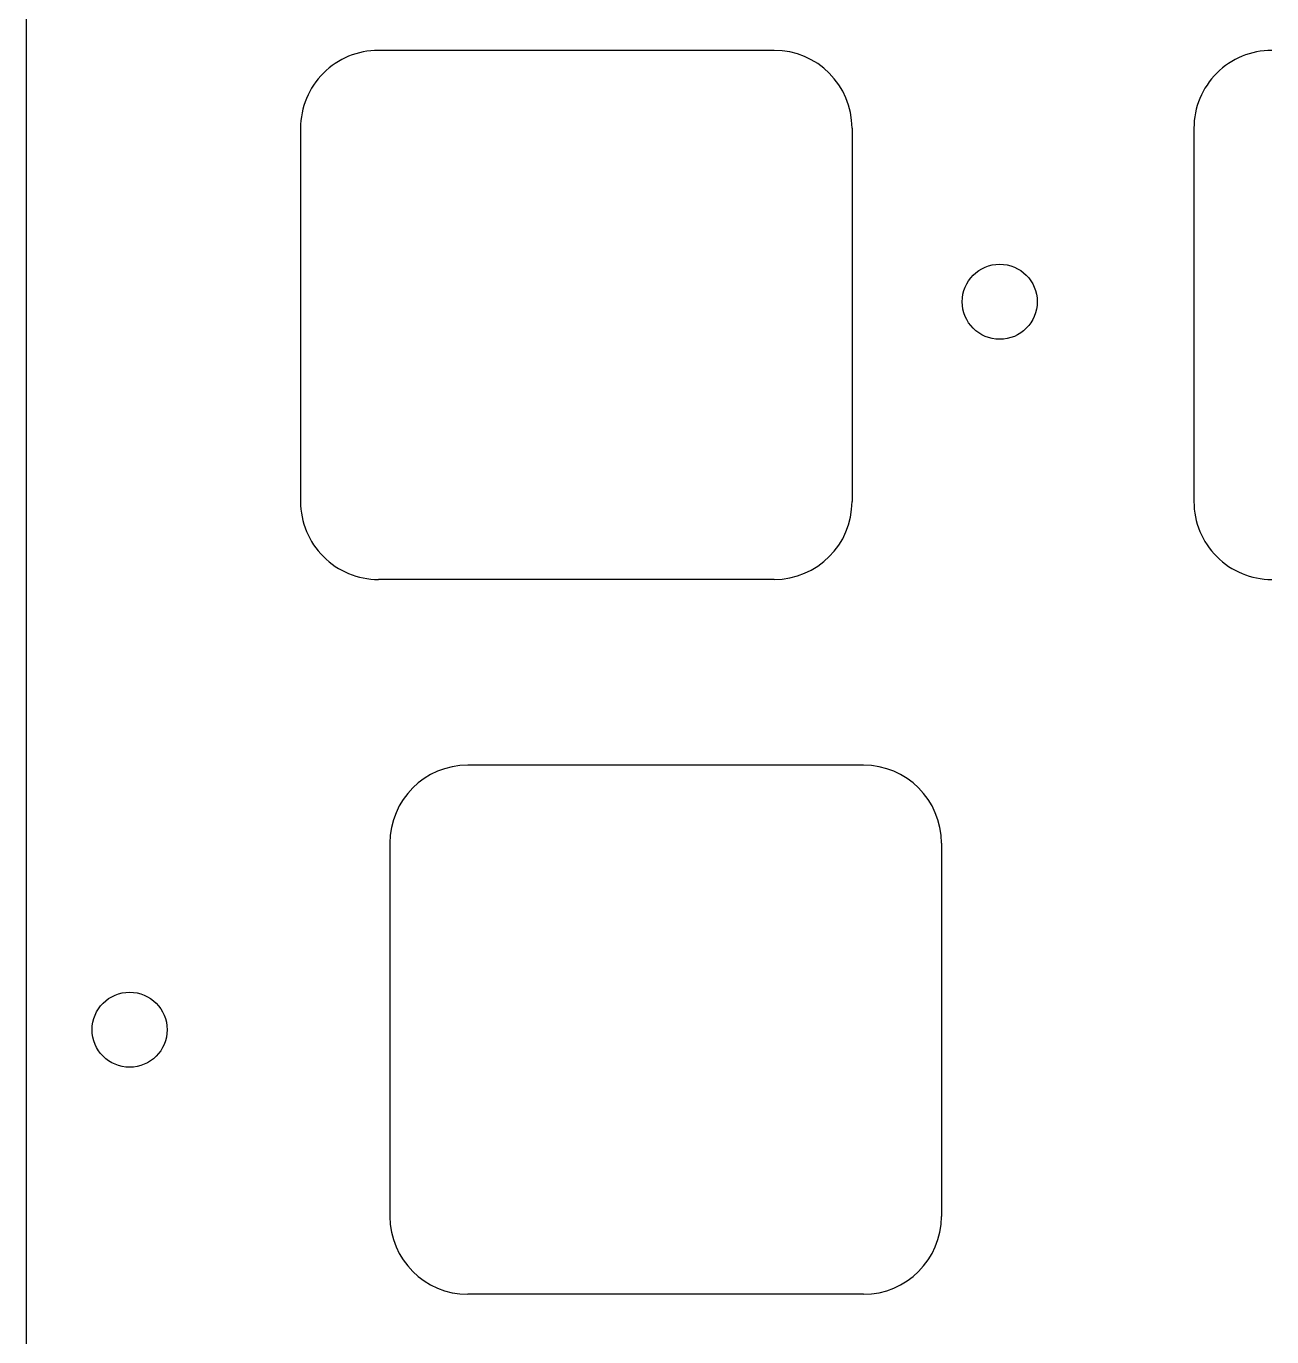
# Model space of a CAD drawing. Header units: millimetres. Extents: x -10 to 277, y -95 to 18.
# Drawn here: x -9.9 to 23.3, y -46.28 to -11.36 of the extents above; entities that cross this region are included whole.
import ezdxf

# ---------------------------------------------------------------- set-up
doc = ezdxf.new("R2010")
doc.units = ezdxf.units.MM
doc.header["$MEASUREMENT"] = 0
doc.layers.add('BLACK', color=7, linetype='CONTINUOUS')
doc.layers.add('Edge.Cuts', color=53, linetype='CONTINUOUS')

msp = doc.modelspace()

# ---------------------------------------------------------------- linework, layer by layer
at = {"layer": 'BLACK', "linetype": 'Continuous'}
for p, q in [((12.41875, -31.05), (1.868749, -31.05)), ((-0.20625, -33.125), (-0.20625, -43.075001)), ((14.49375, -33.125), (14.49375, -43.075)), ((12.41875, -45.15), (1.86875, -45.15))]:
    msp.add_line(p, q, dxfattribs=at)
at = {"layer": 'BLACK'}
for centre, radius, start, end in [((1.868754, -33.125004), 2.075004, 90.0001381, 179.9998896), ((12.41875, -33.125), 2.075, 0, 90), ((1.868752, -43.074998), 2.075002, 180.0000828, 269.9999448), ((12.41875, -43.075), 2.075, 270, 0)]:
    msp.add_arc(centre, radius, start, end, dxfattribs=at)
at = {"layer": 'Edge.Cuts', "linetype": 'Continuous'}
for p, q in [((-9.9, 16.026), (-9.9, -93.226)), ((10.0375, -12), (-0.5125, -12)), ((-2.587499, -14.074999), (-2.587499, -24.025001)), ((12.1125, -14.075), (12.112501, -14.075)), ((12.112501, -14.075), (12.112501, -24.025)), ((21.225, -14.075), (21.225, -24.025)), ((10.0375, -26.1), (-0.5125, -26.1))]:
    msp.add_line(p, q, dxfattribs=at)
at = {"layer": 'Edge.Cuts'}
for centre in [(16.04875, -18.7), (-7.14375, -38.1)]:
    msp.add_circle(centre, 1, dxfattribs=at)
for centre, radius, start, end in [((-0.512528, -14.075015), 2.074971, 89.9992269, 179.9995582), ((10.037472, -14.075015), 2.075015, 0.0004142, 89.9992269), ((23.299972, -14.075015), 2.074972, 89.9992269, 179.9995858), ((-0.512528, -24.025015), 2.074985, 179.9996134, 270.0007731), ((10.037472, -24.025015), 2.075029, 270.0007731, 0.0004142), ((23.299972, -24.025015), 2.074985, 179.9995858, 270.0007731)]:
    msp.add_arc(centre, radius, start, end, dxfattribs=at)

doc.saveas('drawing.dxf')
